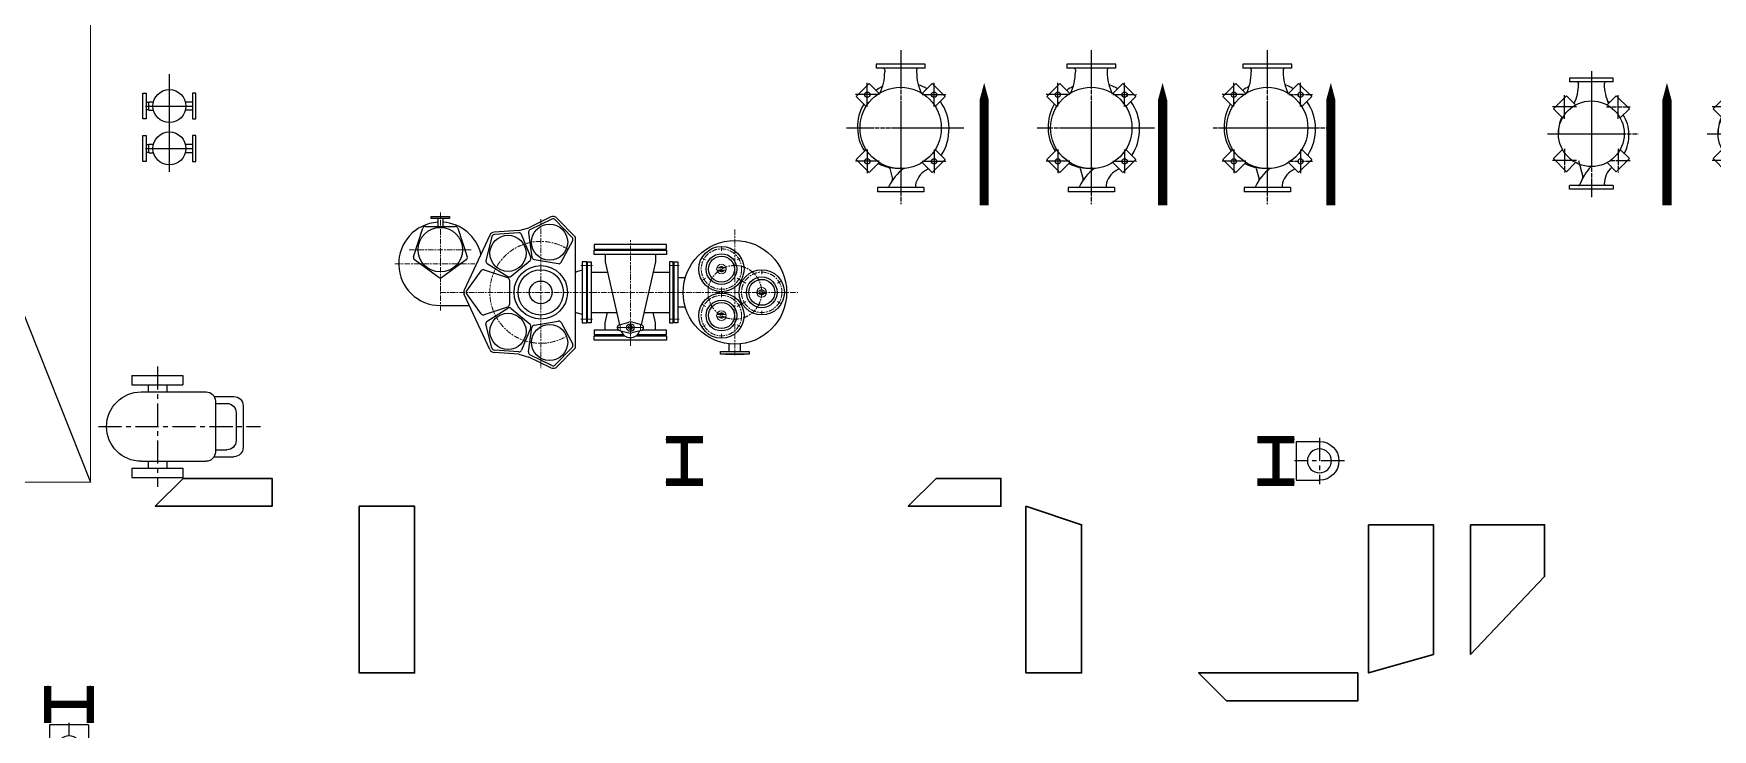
# Model space of a CAD drawing. Header units: millimetres. Extents: x -1838618 to -1600818, y -1770412 to -1553248.
# Drawn here: x -1812552 to -1803489, y -1682081 to -1678324 of the extents above; entities that cross this region are included whole.
import ezdxf

# ---------------------------------------------------------------- set-up
doc = ezdxf.new("R2010")
doc.units = ezdxf.units.MM
doc.header["$LTSCALE"] = 100
for name, pattern in [('ACAD_ISO04W100', [30, 24, -3, 0, -3]), ('CENTER', [2, 1.25, -0.25, 0.25, -0.25]), ('DASHDOT', [0.305, 0.25, -0.02, 0.015, -0.02]), ('KM_LONGDASH_SHORTDASH', [17, 10, -2, 3, -2]), ('KM_SOLID', [0])]:
    doc.linetypes.add(name, pattern=pattern)
for name, color, linetype in [('11', 7, 'Continuous'), ('412equipment', 6, 'Continuous'), ('416grating', 9, 'Continuous'), ('M0', 3, 'Continuous'), ('水泵流向', 7, 'Continuous')]:
    doc.layers.add(name, color=color, linetype=linetype)
for name, color, linetype, lineweight in [('1轮廓实线层', 255, 'KM_SOLID', 13), ('3中心线层', 1, 'KM_LONGDASH_SHORTDASH', 13), ('Vent', 181, 'Continuous', 30)]:
    doc.layers.add(name, color=color, linetype=linetype, lineweight=lineweight)

# ---------------------------------------------------------------- blocks, each defined once
blk = doc.blocks.new('FEED-PUMP')
at = {"layer": '412equipment', "color": 9}
for p, q in [((143, -127), (143, 172.5)), ((0, 70), (18, 70)), ((0, -70), (0, 70)), ((14.7, 0), (271.3, 0)), ((18, 70), (18, -70)), ((18, 21), (33, 21)), ((33, 22.8), (57, 22.8)), ((33, -22.8), (33, 22.8)), ((268, 21), (229.5, 21)), ((286, 70), (268, 70)), ((268, 70), (268, -70)), ((286, -70), (286, 70)), ((18, -70), (0, -70)), ((33, -21), (18, -21)), ((33, -22.8), (57, -22.8)), ((143, -356), (143, -56.5)), ((229.5, -21), (268, -21)), ((268, -70), (286, -70)), ((0, -299), (0, -159)), ((0, -159), (18, -159)), ((18, -159), (18, -299)), ((268, -159), (268, -299)), ((286, -159), (268, -159)), ((286, -299), (286, -159)), ((14.7, -229), (271.3, -229)), ((18, -208), (33, -208)), ((33, -250), (18, -250)), ((33, -251.8), (33, -206.3)), ((33, -206.3), (57, -206.3)), ((33, -251.8), (57, -251.8)), ((268, -208), (229.5, -208)), ((229.5, -250), (268, -250)), ((18, -299), (0, -299)), ((268, -299), (286, -299))]:
    blk.add_line(p, q, dxfattribs=at)
for centre in [(143, 0), (143, -229)]:
    blk.add_circle(centre, 89, dxfattribs=at)
blk = doc.blocks.new('15X200')
at = {"const_width": 40}
for points in [[(-100, 230), (100, 230)], [(0, 230), (0, 0)], [(-100, 0), (100, 0)]]:
    blk.add_lwpolyline(points, dxfattribs=at)
blk = doc.blocks.new('FIREEXT')
at = {"color": 9, "linetype": 'CENTER'}
for p, q in [((-81.4, 260, 590), (-81.4, -10, 590)), ((43.6, 125, 590), (-206.4, 125, 590))]:
    blk.add_line(p, q, dxfattribs=at)
at = {"color": 9}
for p, q in [((-186.4, 0, 590), (-186.4, 125, 590)), ((23.6, 0, 590), (23.6, 125, 590)), ((23.6, 0, 590), (-186.4, 0, 590))]:
    blk.add_line(p, q, dxfattribs=at)
blk.add_circle((-81.4, 125, 590), 65, dxfattribs=at)
blk.add_arc((-81.4, 125, 590), 105, 0, 180, dxfattribs=at)
blk = doc.blocks.new('FIRE-EX1')
at = {"layer": '412equipment', "color": 9, "linetype": 'CENTER'}
for p, q in [((0, -318.8, 590), (0, 556.2, 590)), ((325, 0, 590), (-325, 0, 590))]:
    blk.add_line(p, q, dxfattribs=at)
at = {"layer": '412equipment', "color": 9, "linetype": 'ByBlock'}
for p, q in [((112.5, 462.5, 590), (-112.5, 462.5, 590)), ((-162.5, 305.8, 590), (-162.5, 412.5, 590)), ((-125, 312.5, 590), (-125, 375, 590)), ((75, 425, 590), (-75, 425, 590)), ((125, 312.5, 590), (125, 375, 590)), ((162.5, 305.8, 590), (162.5, 412.5, 590)), ((137.5, 312.5, 590), (-137.5, 312.5, 590)), ((-187.5, -87.5, 590), (-187.5, 262.5, 590)), ((187.5, -87.5, 590), (187.5, 262.5, 590)), ((-225, 137.5, 590), (-275, 137.5, 590)), ((-275, -137.5, 590), (-275, 137.5, 590)), ((-225, -137.5, 590), (-225, 137.5, 590)), ((275, 137.5, 590), (225, 137.5, 590)), ((225, -137.5, 590), (225, 137.5, 590)), ((275, -137.5, 590), (275, 137.5, 590)), ((-187.5, 50, 590), (-225, 50, 590)), ((225, 50, 590), (187.5, 50, 590)), ((-187.5, -50, 590), (-225, -50, 590)), ((225, -50, 590), (187.5, -50, 590)), ((-225, -137.5, 590), (-275, -137.5, 590)), ((275, -137.5, 590), (225, -137.5, 590))]:
    blk.add_line(p, q, dxfattribs=at)
for centre, radius, start, end in [((-112.5, 412.5, 590), 50, 90, 180), ((112.5, 412.5, 590), 50, 0, 90), ((-75, 375, 590), 50, 90, 180), ((75, 375, 590), 50, 0, 90), ((-137.5, 262.5, 590), 50, 90, 180), ((137.5, 262.5, 590), 50, 0, 90), ((0, -87.5, 590), 187.5, 180, 0)]:
    blk.add_arc(centre, radius, start, end, dxfattribs=at)
blk = doc.blocks.new('042U03547', base_point=(2609.2, 3288.4))
at = {"linetype": 'KM_SOLID', "lineweight": 13, "ltscale": 10}
for p, q in [((2628.7, 3294.9), (2589.8, 3294.9)), ((2628.7, 3281.8), (2589.8, 3281.8))]:
    blk.add_line(p, q, dxfattribs=at)
blk.add_circle((2609.2, 3288.4), 0.001, dxfattribs=at)
for centre, radius, start, end in [((2589.8, 3288.4), 6.55, 90, 270), ((2609.2, 3288.4), 14.6, 26.7588, 153.2412), ((2609.2, 3288.4), 14.6, 206.7588, 333.2412), ((2609.2, 3288.4), 9.69, 42.53224, 137.46776), ((2609.2, 3288.4), 9.69, 222.53224, 317.46776), ((2628.7, 3288.4), 6.55, 270, 450)]:
    blk.add_arc(centre, radius, start, end, dxfattribs=at)
blk = doc.blocks.new('AUTO FILTER')
at = {"color": 9, "ltscale": 10}
for p, q in [((-1076, 401.6, 590), (-1076, 413.6, 590)), ((-1076, 413.6, 590), (-976, 413.6, 590)), ((-976, 401.6, 590), (-1076, 401.6, 590)), ((-1040, 401.6, 590), (-1040, 359.9, 590)), ((-1012, 401.6, 590), (-1012, 359.9, 590)), ((-976, 413.6, 590), (-976, 401.6, 590)), ((-429.2, 410.8, 590), (-548, 352.8, 590)), ((-423.3, 398.7, 590), (-542.2, 340.8, 590)), ((-314.1, 300.5, 590), (-405.9, 395.7, 590)), ((-299, 304.2, 590), (-396.3, 405, 590)), ((-1171, 195.8, 590), (-1121.1, 349.5, 590)), ((-1106.8, 359.9, 590), (-945.2, 359.9, 590)), ((-930.9, 349.5, 590), (-881, 195.8, 590)), ((-758.8, 312.5, 590), (-897.2, 15.6, 590)), ((-747.6, 304.1, 590), (-779.6, 175.8, 590)), ((-603.1, 338, 590), (-735.1, 328.8, 590)), ((-602.2, 324.7, 590), (-734.1, 315.4, 590)), ((-603.1, 338, 590), (-548, 352.8, 590)), ((-537.7, 192.7, 590), (-587.2, 315.3, 590)), ((-550.4, 325.2, 590), (-532, 194.2, 590)), ((-373.7, 166.3, 590), (-311.6, 283.1, 590)), ((-299, 304.2, 590), (-299, -296.9, 590)), ((-519.8, 181.5, 590), (-389.5, 158.6, 590)), ((-195, 261.6, 590), (-195, 237.6, 590)), ((195, 261.6, 590), (-195, 261.6, 590)), ((-195, 237.6, 590), (195, 237.6, 590)), ((-195, 231.6, 590), (195, 231.6, 590)), ((-195, 207.6, 590), (-195, 231.6, 590)), ((195, 207.6, 590), (-195, 207.6, 590)), ((-166, 234.6, 590), (-168.1, 236.8, 590)), ((-166, 234.6, 590), (-168.1, 232.5, 590)), ((-166, 234.6, 590), (166, 234.6, 590)), ((-166, 234.6, 590), (166, 234.6, 590)), ((-136, 207.6, 590), (-136, 167.6, 590)), ((136, 207.6, 590), (136, 167.6, 590)), ((166, 234.6, 590), (168.1, 236.8, 590)), ((166, 234.6, 590), (168.1, 232.5, 590)), ((195, 237.6, 590), (195, 261.6, 590)), ((195, 231.6, 590), (195, 207.6, 590)), ((-1034.8, 84, 590), (-1165.6, 179, 590)), ((-886.4, 179, 590), (-1017.2, 84, 590)), ((-883.6, 12.5, 590), (-805.9, 119.4, 590)), ((-789.1, 124.9, 590), (-663.4, 84, 590)), ((-773, 159.4, 590), (-660.9, 89.3, 590)), ((-643.3, 90.6, 590), (-542, 175.6, 590)), ((-211, 113.1, 590), (-123.6, 113.1, 590)), ((-136, 167.6, 590), (-58.9, -170.9, 590)), ((136, 167.6, 590), (58.9, -170.9, 590)), ((123.6, 113.1, 590), (211, 113.1, 590)), ((-653, 69.8, 590), (-653, -62.5, 590)), ((-1026, -67.4, 590), (-869.7, -67.4, 590)), ((-758.8, -305.2, 590), (-897.2, -8.4, 590)), ((-805.9, -112.2, 590), (-883.6, -5.2, 590)), ((-663.4, -76.8, 590), (-789.1, -117.6, 590)), ((-773, -152.2, 590), (-660.9, -82.1, 590)), ((-643.3, -83.3, 590), (-542, -168.3, 590)), ((-747.6, -296.8, 590), (-779.6, -168.5, 590)), ((-519.8, -174.3, 590), (-389.5, -151.3, 590)), ((-373.7, -159, 590), (-311.6, -275.8, 590)), ((-211, -105.9, 590), (-73.7, -105.9, 590)), ((-136, -160.4, 590), (-123.6, -105.9, 590)), ((-136, -200.4, 590), (-136, -160.4, 590)), ((-59.1, -170.9, 590), (-7.6, -157.4, 590)), ((0, -172.6, 590), (-13.8, -186.4, 590)), ((13.8, -186.4, 590), (0, -172.6, 590)), ((59.1, -170.9, 590), (7.6, -157.4, 590)), ((73.7, -105.9, 590), (211, -105.9, 590)), ((136, -160.4, 590), (123.6, -105.9, 590)), ((136, -200.4, 590), (136, -160.4, 590)), ((-537.7, -185.4, 590), (-587.2, -308.1, 590)), ((-550.4, -317.9, 590), (-532, -187, 590)), ((-62.7, -200.4, 590), (-195, -200.4, 590)), ((-195, -200.4, 590), (-195, -224.4, 590)), ((-195, -224.4, 590), (-38.4, -224.4, 590)), ((-195, -254.4, 590), (-195, -230.4, 590)), ((-195, -230.4, 590), (-31.3, -230.4, 590)), ((195, -254.4, 590), (-195, -254.4, 590)), ((-166, -227.4, 590), (-168.1, -225.2, 590)), ((-166, -227.4, 590), (-168.1, -229.5, 590)), ((-166, -227.4, 590), (-35.1, -227.4, 590)), ((-166, -227.4, 590), (-35.1, -227.4, 590)), ((-59.1, -201.8, 590), (-7.6, -215.4, 590)), ((-13.8, -186.4, 590), (0, -200.1, 590)), ((0, -200.1, 590), (13.8, -186.4, 590)), ((59.1, -201.8, 590), (7.6, -215.4, 590)), ((31.3, -230.4, 590), (195, -230.4, 590)), ((35.1, -227.4, 590), (166, -227.4, 590)), ((35.1, -227.4, 590), (166, -227.4, 590)), ((38.4, -224.4, 590), (195, -224.4, 590)), ((195, -200.4, 590), (62.7, -200.4, 590)), ((166, -227.4, 590), (168.1, -225.2, 590)), ((166, -227.4, 590), (168.1, -229.5, 590)), ((195, -224.4, 590), (195, -200.4, 590)), ((195, -230.4, 590), (195, -254.4, 590)), ((-603.1, -330.8, 590), (-735.1, -321.5, 590)), ((-602.2, -317.4, 590), (-734.1, -308.2, 590)), ((-603.1, -330.8, 590), (-548, -345.5, 590)), ((-429.2, -403.5, 590), (-548, -345.5, 590)), ((-423.3, -391.5, 590), (-542.2, -333.5, 590)), ((-314.1, -293.3, 590), (-405.9, -388.4, 590)), ((-299, -296.9, 590), (-396.3, -397.7, 590)), ((486.5, -330.4, 590), (486.5, -315.4, 590)), ((486.5, -315.4, 590), (641.5, -315.4, 590)), ((641.5, -330.4, 590), (486.5, -330.4, 590)), ((514, -331.4, 590), (513, -330.4, 590)), ((614, -331.4, 590), (514, -331.4, 590)), ((534, -315.4, 590), (534, -274.3, 590)), ((594, -315.4, 590), (594, -274.3, 590)), ((614, -331.4, 590), (615, -330.4, 590)), ((641.5, -315.4, 590), (641.5, -330.4, 590))]:
    blk.add_line(p, q, dxfattribs=at)
at = {"color": 9, "ltscale": 14}
for p, q in [((-260, 123.6, 590), (-291.8, 115.1, 590)), ((-236, 168.6, 590), (-260, 168.6, 590)), ((-260, 168.6, 590), (-260, -161.4, 590)), ((-236, -161.4, 590), (-236, 168.6, 590)), ((-234, 131.1, 590), (-236, 133.1, 590)), ((-234, -123.9, 590), (-234, 131.1, 590)), ((-233, 131.1, 590), (-234, 131.1, 590)), ((-233, 131.1, 590), (-231, 133.1, 590)), ((-233, -123.9, 590), (-233, 131.1, 590)), ((-231, 168.6, 590), (-211, 168.6, 590)), ((-231, -161.4, 590), (-231, 168.6, 590)), ((-211, 168.6, 590), (-211, -161.4, 590)), ((231, 168.6, 590), (211, 168.6, 590)), ((211, 168.6, 590), (211, -161.4, 590)), ((231, -161.4, 590), (231, 168.6, 590)), ((233, 131.1, 590), (231, 133.1, 590)), ((233, 131.1, 590), (234, 131.1, 590)), ((233, -123.9, 590), (233, 131.1, 590)), ((234, 131.1, 590), (236, 133.1, 590)), ((234, -123.9, 590), (234, 131.1, 590)), ((236, 168.6, 590), (256, 168.6, 590)), ((236, -161.4, 590), (236, 168.6, 590)), ((256, 168.6, 590), (256, -161.4, 590)), ((256, 83.1, 590), (296, 83.1, 590)), ((296, -75.9, 590), (256, -75.9, 590)), ((-260, -116.4, 590), (-291.8, -107.8, 590)), ((-260, -161.4, 590), (-236, -161.4, 590)), ((-234, -123.9, 590), (-236, -125.9, 590)), ((-233, -123.9, 590), (-234, -123.9, 590)), ((-233, -123.9, 590), (-231, -125.9, 590)), ((-211, -161.4, 590), (-231, -161.4, 590)), ((211, -161.4, 590), (231, -161.4, 590)), ((233, -123.9, 590), (231, -125.9, 590)), ((233, -123.9, 590), (234, -123.9, 590)), ((234, -123.9, 590), (236, -125.9, 590)), ((256, -161.4, 590), (236, -161.4, 590))]:
    blk.add_line(p, q, dxfattribs=at)
at = {"color": 9, "ltscale": 10}
for centre, radius in [((-436.2, 274.5, 590), 97.6), ((-1026, 233.6, 590), 120), ((-660.8, 214.3, 590), 97.6), ((564, 3.6, 590), 279.5), ((491.5, 129.2, 590), 122), ((491.5, 129.2, 590), 83), ((491.5, 129.2, 590), 70), ((-484, 3.6, 590), 144.3), ((-484, 3.6, 590), 122.4), ((709, 3.6, 590), 122), ((-484, 3.6, 590), 61.1), ((491.5, -121.9, 590), 122), ((709, 3.6, 590), 83), ((709, 3.6, 590), 70), ((491.5, -121.9, 590), 83), ((491.5, -121.9, 590), 70), ((-660.8, -207, 590), 97.6), ((-436.2, -267.2, 590), 97.6), ((0, -186.4, 590), 20.5)]:
    blk.add_circle(centre, radius, dxfattribs=at)
for centre, radius, start, end in [((-1026, 157.6, 590), 225, 93.56738, 270), ((-1026, 157.6, 590), 225, 13.23994, 86.43262), ((-416.7, 385.2, 590), 28.4, 44, 116), ((-416.7, 385.2, 590), 15, 44, 116), ((-1106.8, 344.9, 590), 15, 90, 162), ((-945.2, 344.9, 590), 15, 18, 90), ((-733.1, 300.5, 590), 28.4, 94, 155), ((-733.1, 300.5, 590), 15, 94, 166), ((-601.2, 309.7, 590), 15, 22, 94), ((-535.6, 327.3, 590), 15, 116, 188), ((-324.8, 290.1, 590), 15, 332, 44), ((-1156.8, 191.1, 590), 15, 162, 234), ((-895.2, 191.1, 590), 15, 306, 18), ((-551.6, 187.1, 590), 15, 310, 22), ((-517.2, 196.3, 590), 15, 188, 260), ((-793.8, 110.6, 590), 15, 72, 144), ((-765.1, 172.2, 590), 15, 166, 238), ((-386.9, 173.3, 590), 15, 260, 332), ((-1026, 96.1, 590), 15, 234, 306), ((-871.5, 3.6, 590), 28.4, 155, 205), ((-871.5, 3.6, 590), 15, 144, 216), ((-668, 69.8, 590), 15, 0, 72), ((-652.9, 102.1, 590), 15, 238, 310), ((-668, -62.5, 590), 15, 288, 0), ((-652.9, -94.8, 590), 15, 50, 122), ((-793.8, -103.4, 590), 15, 216, 288), ((-765.1, -164.9, 590), 15, 122, 194), ((-551.6, -179.8, 590), 15, 338, 50), ((-517.2, -189, 590), 15, 100, 172), ((-386.9, -166.1, 590), 15, 28, 100), ((-55, -186.4, 590), 16, 104.74665, 255.25335), ((0, -186.4, 590), 30, 75.25335, 104.74665), ((55, -186.4, 590), 16, 284.74665, 75.25335), ((0, -186.4, 590), 54, 199.00234, 340.99766), ((0, -186.4, 590), 30, 255.25335, 284.74665), ((-733.1, -293.2, 590), 28.4, 205, 266), ((-733.1, -293.2, 590), 15, 194, 266), ((-601.2, -302.4, 590), 15, 266, 338), ((-535.6, -320, 590), 15, 172, 244), ((-324.8, -282.8, 590), 15, 316, 28), ((-416.7, -378, 590), 28.4, 244, 316), ((-416.7, -378, 590), 15, 244, 316)]:
    blk.add_arc(centre, radius, start, end, dxfattribs=at)
at = {"color": 9, "ltscale": 14}
for centre, start, end in [((-297, 134.4, 590), 264.26083, 285), ((-297, -127.2, 590), 75, 95.73917)]:
    blk.add_arc(centre, 20, start, end, dxfattribs=at)
at = {"layer": '1轮廓实线层', "color": 9, "ltscale": 10}
for centre in [(491.5, 129.2, 590), (709, 3.6, 590), (491.5, -121.9, 590)]:
    blk.add_circle(centre, 26, dxfattribs=at)
at = {"layer": '3中心线层', "color": 9, "ltscale": 0.03}
for p, q in [((-1026, -93.8, 590), (-1026, 434.7, 590)), ((-484, 398.5, 590), (-484, -405.8, 590)), ((0, -285.6, 590), (0, 285.6, 590)), ((564, 343.1, 590), (564, -335.9, 590)), ((-1195.1, 233.6, 590), (-853.3, 233.6, 590)), ((-1271.2, 157.6, 590), (-839.7, 157.6, 590)), ((239.1, 148.6, 590), (204.2, 148.6, 590)), ((-1025.2, 3.6, 590), (903.5, 3.6, 590)), ((239.1, -141.4, 590), (204.2, -141.4, 590))]:
    blk.add_line(p, q, dxfattribs=at)
at = {"layer": '3中心线层', "color": 9, "ltscale": 1.176471}
for p, q in [((388.4, 188.7, 590), (405.8, 178.7, 590)), ((491.5, 248.2, 590), (491.5, 228.2, 590)), ((594.6, 188.7, 590), (577.2, 178.7, 590)), ((709, 122.6, 590), (709, 102.6, 590)), ((388.4, 69.7, 590), (405.8, 79.7, 590)), ((491.5, 10.2, 590), (491.5, 30.2, 590)), ((594.6, 69.7, 590), (577.2, 79.7, 590)), ((605.9, 63.1, 590), (623.3, 53.1, 590)), ((812.1, 63.1, 590), (794.7, 53.1, 590)), ((388.4, -62.4, 590), (405.8, -72.4, 590)), ((491.5, -2.9, 590), (491.5, -22.9, 590)), ((594.6, -62.4, 590), (577.2, -72.4, 590)), ((605.9, -55.9, 590), (623.3, -45.9, 590)), ((812.1, -55.9, 590), (794.7, -45.9, 590)), ((388.4, -181.4, 590), (405.8, -171.4, 590)), ((594.6, -181.4, 590), (577.2, -171.4, 590)), ((709, -115.4, 590), (709, -95.4, 590)), ((73.4, -186.4, 590), (-73.5, -186.4, 590)), ((491.5, -240.9, 590), (491.5, -220.9, 590))]:
    blk.add_line(p, q, dxfattribs=at)
at = {"layer": '3中心线层', "color": 9, "ltscale": 1.647059}
for p, q in [((-232.9, 148.6, 590), (-267.8, 148.6, 590)), ((-239.1, 148.6, 590), (-204.2, 148.6, 590)), ((228.9, 148.6, 590), (263.8, 148.6, 590)), ((-232.9, -141.4, 590), (-267.8, -141.4, 590)), ((-239.1, -141.4, 590), (-204.2, -141.4, 590)), ((-55, -205, 590), (-55, -168.7, 590)), ((55, -205, 590), (55, -168.7, 590)), ((228.9, -141.4, 590), (263.8, -141.4, 590))]:
    blk.add_line(p, q, dxfattribs=at)
at = {"layer": '3中心线层', "color": 9, "ltscale": 0.03}
for centre, radius in [((491.5, 129.2, 590), 109), ((564, 3.6, 590), 145), ((709, 3.6, 590), 109), ((491.5, -121.9, 590), 109)]:
    blk.add_circle(centre, radius, dxfattribs=at)
blk.add_arc((-484, 3.6, 590), 275, 57.61316, 302.38684, dxfattribs=at)
at = {"color": 9, "ltscale": 10, "rotation": 180}
for p in [(491.5, 129.2, 590), (491.5, -121.9, 590)]:
    blk.add_blockref('042U03547', p, dxfattribs=at)
at = {"color": 9, "ltscale": 10}
blk.add_blockref('042U03547', (709, 3.6, 590), dxfattribs=at)
blk = doc.blocks.new('A$C406E7AED')
at = {"layer": 'M0', "color": 9, "linetype": 'DASHDOT'}
for p, q in [((410.7, 292.7, 590), (410.7, -341.5, 590)), ((230.7, 116, 590), (230.7, 244, 590)), ((590.7, 116, 590), (590.7, 244, 590)), ((294.7, 180, 590), (166.7, 180, 590)), ((526.7, 180, 590), (654.7, 180, 590)), ((830.8, 0, 590), (0, 0, 590)), ((294.7, -180, 590), (166.7, -180, 590)), ((230.7, -116, 590), (230.7, -244, 590)), ((526.7, -180, 590), (654.7, -180, 590)), ((590.7, -116, 590), (590.7, -244, 590))]:
    blk.add_line(p, q, dxfattribs=at)
at = {"layer": 'M0', "color": 9}
for p, q in [((170.3, 169.7, 590), (241, 240.4, 590)), ((295.1, 186.4, 590), (241, 240.4, 590)), ((580.4, 240.4, 590), (526.4, 186.4, 590)), ((651.2, 169.7, 590), (580.4, 240.4, 590)), ((89.7, 125, 590), (65.7, 125, 590)), ((65.7, -125, 590), (65.7, 125, 590)), ((89.7, -125, 590), (89.7, 125, 590)), ((224.4, 115.7, 590), (170.3, 169.7, 590)), ((597.1, 115.7, 590), (651.2, 169.7, 590)), ((755.7, 132.5, 590), (733.7, 132.5, 590)), ((733.7, -132.5, 590), (733.7, 132.5, 590)), ((755.7, -132.5, 590), (755.7, 132.5, 590)), ((191.6, 59.4, 590), (134.7, 44.2, 590)), ((723.7, 86, 590), (713.5, 86, 590)), ((723.7, -86, 590), (713.5, -86, 590)), ((89.7, -125, 590), (65.7, -125, 590)), ((170.3, -169.7, 590), (224.4, -115.7, 590)), ((241, -240.4, 590), (170.3, -169.7, 590)), ((580.4, -240.4, 590), (651.2, -169.7, 590)), ((651.2, -169.7, 590), (597.1, -115.7, 590)), ((733.7, -132.5, 590), (755.7, -132.5, 590)), ((241, -240.4, 590), (295.1, -186.4, 590)), ((580.4, -240.4, 590), (526.4, -186.4, 590))]:
    blk.add_line(p, q, dxfattribs=at)
for centre, radius in [((410.7, 0, 590), 219.4), ((230.7, 180, 590), 14), ((590.7, 180, 590), 14), ((230.7, -180, 590), 14), ((590.7, -180, 590), 14)]:
    blk.add_circle(centre, radius, dxfattribs=at)
for centre, radius, start, end in [((408.1, 17.4, 590), 215.1, 89.30736, 124.41115), ((418.2, -8.1, 590), 240.7, 59.67544, 91.77573), ((408.1, 17.4, 590), 215.1, 151.32756, 185.42948), ((713.5, 355, 590), 269, 243.85597, 270), ((418.2, -8.1, 590), 240.7, 26.12876, 35.66822), ((723.7, 96, 590), 10, 270, 0), ((99.7, 72.1, 590), 10, 180, 244.26791), ((-22.3, -181, 590), 271, 37.79203, 64.26791), ((132.1, 53.8, 590), 10, 236.68552, 285), ((189, 69.1, 590), 10, 285, 346.72807), ((99.7, -89.7, 590), 10, 80.55987, 180), ((82.5, -193.2, 590), 115, 30.91445, 80.55987), ((189, -3.4, 590), 5, 220.04728, 5.42948), ((713.5, -355, 590), 269, 90, 116.14403), ((723.7, -96, 590), 10, 0, 90), ((405.1, -0.1, 590), 261, 210.91445, 214.83631), ((408.1, -10.2, 590), 250.9, 328.61632, 340.20745), ((405.1, -0.1, 590), 261, 236.9279, 271.23779), ((408.1, -10.2, 590), 250.9, 270.606, 305.60664)]:
    blk.add_arc(centre, radius, start, end, dxfattribs=at)
blk = doc.blocks.new('A$C7D1630C7')
at = {"layer": 'M0', "color": 9}
for p, q in [((-205.1, 134.4), (-134.4, 205.1)), ((-85.1, 155.8), (-134.4, 205.1)), ((134.4, 205.1), (85.1, 155.8)), ((205.1, 134.4), (134.4, 205.1)), ((-300, -117.5), (-300, 117.5)), ((-300, 117.5), (-280, 117.5)), ((-280, -117.5), (-280, 117.5)), ((-155.8, 85.1), (-205.1, 134.4)), ((205.1, 134.4), (155.8, 85.1)), ((300, 117.5), (280, 117.5)), ((280, -117.5), (280, 117.5)), ((300, -117.5), (300, 117.5)), ((-144.8, 70), (-233.2, 46.3)), ((270, 69.5), (267.6, 69.5)), ((-272, -69.5), (-273, -69.5)), ((-155.8, -85.1), (-205.1, -134.4)), ((205.1, -134.4), (155.8, -85.1)), ((270, -69.5), (267.6, -69.5)), ((-280, -117.5), (-300, -117.5)), ((-134.4, -205.1), (-205.1, -134.4)), ((-85.1, -155.8), (-134.4, -205.1)), ((134.4, -205.1), (85.1, -155.8)), ((134.4, -205.1), (205.1, -134.4)), ((280, -117.5), (300, -117.5))]:
    blk.add_line(p, q, dxfattribs=at)
at = {"layer": 'M0', "color": 9, "linetype": 'DASHDOT'}
for p, q in [((-145, 81), (-145, 209)), ((0, 236.3), (0, -253.2)), ((145, 81), (145, 209)), ((-81, 145), (-209, 145)), ((81, 145), (209, 145)), ((337, 0), (-343.1, 0)), ((145, -81), (145, -209)), ((-81, -145), (-209, -145)), ((-145, -102.4), (-145, -209)), ((81, -145), (209, -145))]:
    blk.add_line(p, q, dxfattribs=at)
at = {"layer": 'M0', "color": 9}
blk.add_circle((0, 0), 177.5, dxfattribs=at)
for centre, radius, start, end in [((-145, 145), 14, 270, 270), ((10.4, -3.8), 181.6, 64.31254, 93.28382), ((145, 145), 14, 270, 270), ((267.6, 312.5), 243, 244.65402, 270), ((-272, 69.7), 8, 180, 250.03394), ((-370, -200), 279, 46.36971, 70.03394), ((-235.8, 56), 10, 242.33532, 285), ((270, 79.5), 10, 270, 0), ((-272, -77.5), 8, 90, 180), ((-273, -194.5), 125, 42.47189, 90), ((267.6, -312.5), 243, 90, 115.34598), ((-4.1, -6.8), 196.2, 332.10996, 335.55222), ((270, -79.5), 10, 0, 90), ((-145, -145), 14, 90, 90), ((-7.3, 2.9), 206, 241.11698, 272.02827), ((-4.1, -6.8), 196.2, 271.1923, 302.55674), ((145, -145), 14, 180, 180)]:
    blk.add_arc(centre, radius, start, end, dxfattribs=at)
blk = doc.blocks.new('A$C7F596DC5')
at = {"layer": 'Vent', "color": 2}
mesh = blk.add_polyface(dxfattribs=at)
corners = [(11550.6, 4669.9, 9955), (11550.6, 4669.9, 9605), (12180.6, 4669.9, 9605), (12180.6, 4669.9, 9955), (11700.6, 4819.9, 9955), (11700.6, 4819.9, 9605), (12180.6, 4819.9, 9605), (12180.6, 4819.9, 9955)]
mesh.append_faces([[corners[k] for k in face] for face in [(0, 4, 7, 3), (0, 4, 5, 1), (1, 5, 6, 2), (3, 7, 6, 2)]], dxfattribs={"color": 2})
mesh = blk.add_polyface(dxfattribs=at)
corners = [(15615.6, 4669.9, 9755), (15615.6, 4669.9, 9605), (16115.6, 4669.9, 9605), (16115.6, 4669.9, 9755), (15765.6, 4819.9, 9755), (15765.6, 4819.9, 9605), (16115.6, 4819.9, 9605), (16115.6, 4819.9, 9755)]
mesh.append_faces([[corners[k] for k in face] for face in [(0, 4, 7, 3), (0, 4, 5, 1), (1, 5, 6, 2), (3, 7, 6, 2)]], dxfattribs={"color": 2})
mesh = blk.add_polyface(dxfattribs=at)
corners = [(12650.6, 4669.9, 10105), (12650.6, 4669.9, 9405), (12650.6, 3769.9, 9405), (12650.6, 3769.9, 10105), (12950.6, 4669.9, 10105), (12950.6, 4669.9, 9505), (12950.6, 3769.9, 9505), (12950.6, 3769.9, 10105)]
mesh.append_faces([[corners[k] for k in face] for face in [(0, 4, 7, 3), (0, 4, 5, 1), (1, 5, 6, 2), (3, 7, 6, 2)]], dxfattribs={"color": 2})
mesh = blk.add_polyface(dxfattribs=at)
corners = [(16250.6, 4669.9, 10105), (16250.6, 4669.9, 9505), (16250.6, 3769.9, 9505), (16250.6, 3769.9, 10105), (16550.6, 4569.9, 10105), (16550.6, 4569.9, 9505), (16550.6, 3769.9, 9505), (16550.6, 3769.9, 10105)]
mesh.append_faces([[corners[k] for k in face] for face in [(0, 4, 7, 3), (0, 4, 5, 1), (1, 5, 6, 2), (3, 7, 6, 2)]], dxfattribs={"color": 2})
mesh = blk.add_polyface(dxfattribs=at)
corners = [(18100.6, 4569.9, 10105), (18100.6, 4569.9, 9505), (18100.6, 3769.9, 9505), (18100.6, 3769.9, 10105), (18450.6, 4569.9, 9805), (18450.6, 4569.9, 9505), (18450.6, 3869.9, 9505), (18450.6, 3869.9, 9805)]
mesh.append_faces([[corners[k] for k in face] for face in [(0, 4, 7, 3), (0, 4, 5, 1), (1, 5, 6, 2), (3, 7, 6, 2)]], dxfattribs={"color": 2})
mesh = blk.add_polyface(dxfattribs=at)
corners = [(18650.6, 4569.9, 9805), (18650.6, 4569.9, 9505), (18650.6, 3869.9, 9505), (18650.6, 3869.9, 9805), (19050.6, 4569.9, 9805), (19050.6, 4569.9, 9505), (19050.6, 4289.9, 9505), (19050.6, 4289.9, 9805)]
mesh.append_faces([[corners[k] for k in face] for face in [(0, 4, 7, 3), (0, 4, 5, 1), (1, 5, 6, 2), (3, 7, 6, 2)]], dxfattribs={"color": 2})
mesh = blk.add_polyface(dxfattribs=at)
corners = [(18042.6, 3769.9, 9925), (18042.6, 3769.9, 9505), (17182.6, 3769.9, 9505), (17182.6, 3769.9, 9925), (18042.6, 3619.9, 9925), (18042.6, 3619.9, 9505), (17332.6, 3619.9, 9505), (17332.6, 3619.9, 9925)]
mesh.append_faces([[corners[k] for k in face] for face in [(0, 4, 7, 3), (0, 4, 5, 1), (1, 5, 6, 2), (3, 7, 6, 2)]], dxfattribs={"color": 2})
blk = doc.blocks.new('UPPER PLATFORM')
at = {"color": 9, "linetype": 'ACAD_ISO04W100', "ltscale": 100}
blk.add_line((-15200, 10839.1), (-12800, 4800), dxfattribs=at)
at = {"ltscale": 30}
for p, q in [((-9493.37, 5030), (-9693.37, 5030)), ((-9600, 5030), (-9600, 4800)), ((-6300, 5030), (-6500, 5030)), ((-6400, 5030), (-6400, 4800)), ((-9693.37, 4800), (-9493.37, 4800)), ((-6500, 4800), (-6300, 4800)), ((-13030, 3700), (-13030, 3500)), ((-12800, 3500), (-12800, 3700)), ((-13030, 3600), (-12800, 3600))]:
    blk.add_line(p, q, dxfattribs=at)
at = {"layer": '11', "color": 6, "linetype": 'Continuous', "lineweight": 20}
for q in [(-12800, 12375.2), (-15200, 4800)]:
    blk.add_line((-12800, 4800), q, dxfattribs=at)
at = {"layer": '水泵流向', "lineweight": -3}
for points in [[(-7974.84, 6295.24, 50, 50, 0), (-7974.84, 6676.63, 150, 0, 0), (-7974.84, 6955.56, 0, 0, 0)], [(-7011.69, 6295.24, 50, 50, 0), (-7011.69, 6676.63, 150, 0, 0), (-7011.69, 6955.56, 0, 0, 0)], [(-6103.5, 6295.24, 50, 50, 0), (-6103.5, 6676.63, 150, 0, 0), (-6103.5, 6955.56, 0, 0, 0)], [(-4288.92, 6295.24, 50, 50, 0), (-4288.92, 6676.63, 150, 0, 0), (-4288.92, 6955.56, 0, 0, 0)]]:
    blk.add_lwpolyline(points, format="xyseb", dxfattribs=at)
for p in [(-9593.37, 4800), (-6400, 4800)]:
    blk.add_blockref('15X200', p)
at = {"rotation": 90}
blk.add_blockref('15X200', (-12800, 3600), dxfattribs=at)
at = {"layer": '412equipment', "rotation": 90}
for name, p in [('A$C406E7AED', (-8425.65, 6301.53)), ('A$C406E7AED', (-7396.66, 6301.53)), ('A$C406E7AED', (-6446.82, 6301.53)), ('A$C7D1630C7', (-4696.97, 6681.02)), ('A$C7D1630C7', (-3835.13, 6681.02))]:
    blk.add_blockref(name, p, dxfattribs=at)
at = {"layer": '412equipment'}
for name, p in [('FEED-PUMP', (-12516.52, 6830.66)), ('AUTO FILTER', (-9884.67, 5821.1))]:
    blk.add_blockref(name, p, dxfattribs=at)
at = {"layer": '412equipment', "xscale": -1}
for name, p, rotation in [('FIRE-EX1', (-12437.85, 5100), 270), ('FIREEXT', (-6290, 4996.38), 270), ('FIREEXT', (-12833.62, 3490), 180)]:
    blk.add_blockref(name, p, dxfattribs=dict(at, rotation=rotation))
at = {"layer": '416grating', "lineweight": -3}
blk.add_blockref('A$C7F596DC5', (-24000, 0), dxfattribs=at)

msp = doc.modelspace()

# ---------------------------------------------------------------- block references
at = {"color": 9, "linetype": 'ACAD_ISO04W100'}
msp.add_blockref('UPPER PLATFORM', (-1799445.3, -1685545.7), dxfattribs=at)

doc.saveas('drawing.dxf')
